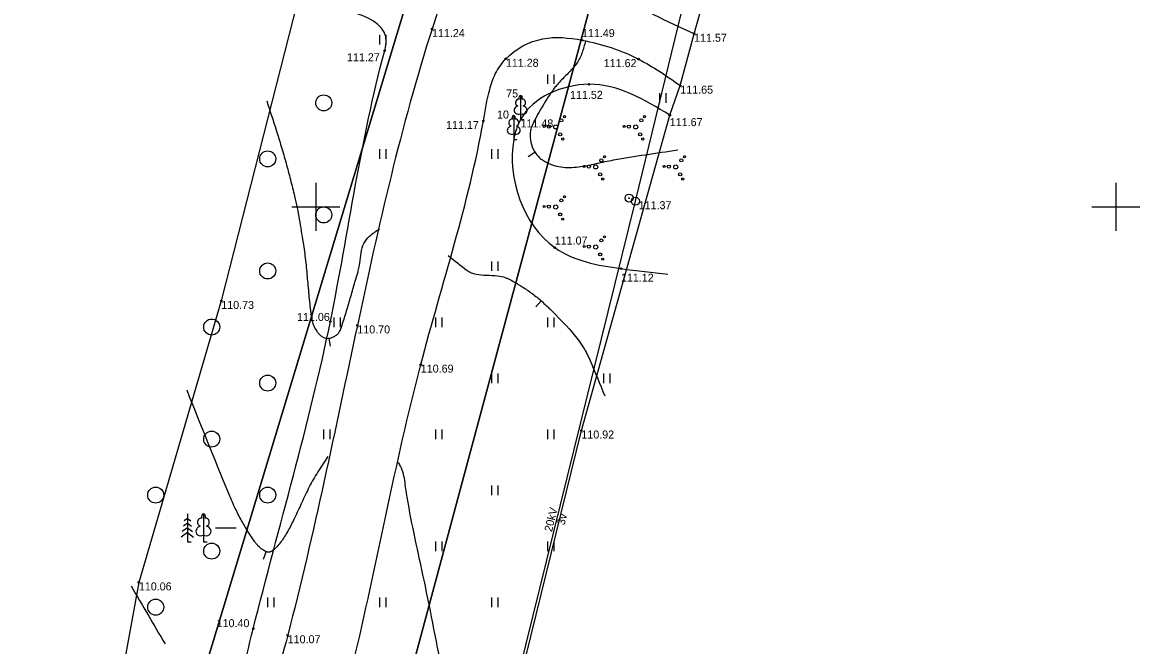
# Model space of a CAD drawing. Extents: x 551610 to 552368, y 324982 to 326143.
# Drawn here: x 552081.7 to 552152.2, y 325672.6 to 325711.5 of the extents above; entities that cross this region are included whole.
import ezdxf

# ---------------------------------------------------------------- set-up
doc = ezdxf.new("R2010")
doc.units = 0
for name, color, linetype in [('BUVE_ELEM_####_####_#', 7, 'Continuous'), ('CELI_CMAL_####_####_#', 7, 'Continuous'), ('ELEK_ELEM_####_####_#', 7, 'Continuous'), ('ELEK_VADV_VSPR_####_#', 7, 'Continuous'), ('ELEK_VADV_VSPR_TKST_#', 7, 'Continuous'), ('GEOD_ELEM_####_####_#', 7, 'Continuous'), ('RAMI_UZMR_####_####_#', 7, 'Continuous'), ('RELJ_AATZ_####_TKST_#', 7, 'Continuous'), ('RELJ_ELEM_####_####_#', 7, 'Continuous'), ('RELJ_HORZ_PAMT_####_#', 7, 'Continuous'), ('RELJ_HORZ_RESN_####_#', 7, 'Continuous'), ('ROBZ_IERR_####_####_#', 7, 'Continuous'), ('ROBZ_PROJ_####_####_#', 7, 'Continuous'), ('TERT_DIAM_####_TKST_#', 7, 'Continuous'), ('TERT_ELEM_####_####_#', 7, 'Continuous'), ('TERT_KONT_####_####_#', 7, 'Continuous')]:
    doc.layers.add(name, color=color, linetype=linetype)

msp = doc.modelspace()

# ---------------------------------------------------------------- linework, layer by layer
at = {"layer": 'BUVE_ELEM_####_####_#'}
for radius in [0.24999999999999997, 0.02247220505424423]:
    msp.add_circle((552119.581, 325700.5520000001), radius, dxfattribs=at)
at = {"layer": 'CELI_CMAL_####_####_#'}
for points in [[(552193.1530000002, 326058.498), (552187.7610000002, 326033.522), (552185.931, 326025.836), (552182.623, 326010.509), (552178.898, 325994.57), (552174.5870000002, 325975.18700000003), (552170.725, 325959.326), (552166.9570000002, 325943.805), (552162.166, 325925.484), (552157.619, 325906.566), (552153.211, 325889.255), (552148.945, 325870.988), (552145.184, 325854.073), (552142.42, 325841.537), (552138.907, 325825.524), (552136.346, 325811.835), (552132.1340000001, 325792.403), (552128.642, 325776.536), (552124.476, 325760.85500000004), (552119.171, 325744.408), (552114.154, 325729.662), (552107.269, 325711.112), (552102.6020000001, 325692.60000000003), (552098.25, 325673.24600000004), (552095.0360000001, 325660.342), (552094.07, 325654.684), (552090.375, 325639.274), (552086.936, 325626.864), (552083.416, 325616.707), (552075.615, 325601.11600000004), (552067.493, 325588.894), (552057.532, 325575.724), (552047.819, 325564.027), (552043.023, 325558.065), (552034.966, 325548.63800000004), (552024.9820000001, 325537.196), (552011.992, 325521.644), (552004.209, 325511.772), (551994.165, 325499.401), (551988.8505000001, 325492.821), (551983.5360000001, 325486.24100000004), (551978.5845, 325480.2235), (551973.633, 325474.206), (551968.1070000001, 325467.43100000004), (551962.581, 325460.656), (551956.6295, 325453.398), (551950.6780000001, 325446.14), (551944.856, 325439.1545), (551939.034, 325432.169), (551934.3570343803, 325426.6820352657), (551929.019, 325420.799), (551923.551, 325414.762), (551916.855, 325407.6805), (551910.159, 325400.599), (551905.059, 325395.728), (551899.959, 325390.857), (551895.0025000001, 325386.4685), (551890.046, 325382.08), (551884.136, 325377.281), (551878.226, 325372.482), (551871.7760000001, 325367.3625), (551865.326, 325362.243), (551858.6795, 325356.9305), (551852.0330000002, 325351.618), (551843.745, 325345.3560000001), (551837.598, 325340.6635), (551831.451, 325335.971)], [(552123.648, 325710.821), (552118.899, 325713.558), (552115.684, 325719.782), (552121.413, 325736.994), (552126.623, 325752.679), (552132.0060000002, 325770.988), (552136.086, 325789.025), (552137.595, 325796.266), (552141.2760000001, 325813.528), (552144.831, 325830.202), (552148.74, 325848.644)], [(552051.679, 325560.384), (552062.432, 325573.87700000004), (552072.162, 325587.125), (552082.322, 325603.081), (552088.246, 325616.066), (552089.736, 325619.727), (552093.505, 325632.722), (552097.523, 325649.474), (552099.8080000001, 325661.195), (552102.336, 325671.466), (552106.567, 325690.151), (552110.478, 325705.37), (552110.8753136016, 325707.3440147066), (552111.2225234349, 325708.30818382686), (552111.8840000001, 325709.254), (552114.1966215933, 325710.5040327964), (552116.64, 325710.418), (552120.175, 325709.236), (552122.785, 325707.57800000004)]]:
    msp.add_spline(points, degree=3, dxfattribs=at)
at = {"layer": 'ELEK_ELEM_####_####_#'}
msp.add_circle((552119.983, 325700.36000000004), 0.25, dxfattribs=at)
at = {"layer": 'ELEK_VADV_VSPR_####_#'}
for p, q in [((552119.983, 325700.36000000004), (552132.45, 325751.467)), ((552109.72, 325658.808), (552119.983, 325700.36000000004))]:
    msp.add_line(p, q, dxfattribs=at)
at = {"layer": 'GEOD_ELEM_####_####_#'}
for p, q in [((552100, 325701.5), (552100, 325700)), ((552150, 325701.5), (552150, 325700)), ((552098.5, 325700), (552100, 325700)), ((552100, 325700), (552100, 325698.5)), ((552100, 325700), (552101.5, 325700)), ((552148.5, 325700), (552150, 325700)), ((552150, 325700), (552150, 325698.5)), ((552150, 325700), (552151.5, 325700))]:
    msp.add_line(p, q, dxfattribs=at)
at = {"layer": 'RAMI_UZMR_####_####_#'}
for points in [[(552028.872, 325521.6440000001), (552039.625, 325533.907), (552043.439, 325538.18300000014), (552048.689, 325544.751), (552057.049, 325556.9270000001), (552067.574, 325569.49600000004), (552079.145, 325583.396), (552090.02, 325598.353), (552098.592, 325611.29700000014), (552099.931, 325613.8), (552111.7370000001, 325635.17600000004), (552110.9010000001, 325642.42000000004), (552112.501, 325669.35500000004), (552116.603, 325686.03600000014), (552122.127, 325705.734), (552122.785, 325707.57800000004), (552123.648, 325710.821), (552125.513, 325717.446)], [(552098.864, 325712.8290000001), (552094.1, 325694.12900000013), (552088.951, 325676.548), (552086.0310000001, 325660.62700000004), (552084.16, 325643.49100000004), (552085.024, 325640.186), (552081.008, 325632.424), (552076.534, 325619.1930000001), (552070.027, 325606.386), (552060.897, 325593.321), (552050.476, 325582.1710000001), (552041.245, 325569.3990000001), (552038.235, 325565), (552028.341, 325554.9210000001), (552018.5060000002, 325543.989), (552005.6510000001, 325525.934)]]:
    msp.add_lwpolyline(points, dxfattribs=at)
at = {"layer": 'RELJ_ELEM_####_####_#'}
for centre in [(552107.269, 325711.112), (552123.648, 325710.821), (552116.64, 325710.418), (552104.314, 325709.771), (552111.8840000001, 325709.254), (552120.175, 325709.236), (552117.074, 325707.66500000004), (552122.785, 325707.57800000004), (552122.127, 325705.734), (552110.478, 325705.37), (552114.9380000001, 325697.461), (552119.074, 325696.149), (552094.1, 325694.129), (552100.915, 325692.843), (552102.6020000001, 325692.60000000003), (552106.567, 325690.151), (552116.603, 325686.036), (552088.951, 325676.548), (552096.097, 325673.652), (552098.25, 325673.24600000004)]:
    msp.add_circle(centre, 0.05, dxfattribs=at)
at = {"layer": 'RELJ_HORZ_PAMT_####_#'}
for p, q in [((552113.2779257516, 325703.15038640914), (552113.6984620895, 325703.4208474755)), ((552113.757130686, 325693.7646738003), (552114.0856744342, 325694.1415809579)), ((552100.9232080051, 325691.3016517516), (552100.8451810832, 325691.7955260266)), ((552096.7393430048, 325677.9942366566), (552096.9125153503, 325678.46329031955))]:
    msp.add_line(p, q, dxfattribs=at)
for points in [[(552116.8626332743, 325710.3655144048), (552116.6463767993, 325709.6441645392), (552116.5849374243, 325709.46942641854), (552116.5090517026, 325709.30277096666), (552116.3202248551, 325708.9898842629), (552115.8383349857, 325708.41904101375), (552115.3012453475, 325707.8704538954), (552115.043418789, 325707.58538735536), (552114.8650471977, 325707.36060083937), (552114.8094940973, 325707.2829420118), (552114.4442590134, 325706.7382265111), (552114.1016251432, 325706.1838997256), (552113.7898279858, 325705.6245350055), (552113.6480667683, 325705.3443925921), (552113.5171030415, 325705.0647057015), (552113.4678366852, 325704.9359870339), (552113.4315103025, 325704.79953729856), (552113.3973274374, 325704.50926952576), (552113.4803911619, 325703.90003507445), (552113.7606938797, 325703.33020075544), (552113.9730597566, 325703.0891831481), (552114.0969900561, 325702.9847460204), (552114.1633537627, 325702.93718247407), (552114.1976304697, 325702.91464409255), (552114.2326352563, 325702.8929649769), (552114.5041400169, 325702.74790076946), (552114.7766016539, 325702.63624301786), (552115.3238286212, 325702.5013874216), (552116.4235287711, 325702.5031996291), (552117.5226647217, 325702.7102502223), (552118.0691864394, 325702.83194260835), (552118.6121654882, 325702.9343878245), (552122.6191458894, 325703.56401510816)], [(552096.938762294, 325706.6194150696), (552097.530787059, 325704.7961334834), (552097.8490434373, 325703.77367367095), (552098.1444221977, 325702.7444896083), (552098.4203789724, 325701.7091068228), (552098.6803693938, 325700.6680508418), (552098.8381356256, 325699.9514424741), (552098.9720569664, 325699.2308096711), (552099.0925966828, 325698.5080399051), (552099.2102180419, 325697.7850206482), (552099.3638503423, 325696.65354057116), (552099.475248708, 325695.51617767557), (552099.5801735428, 325694.37689765904), (552099.7143852505, 325693.2396662192), (552099.7676350706, 325692.93945143215), (552099.8516216284, 325692.6506446768), (552099.9832323027, 325692.36960114364), (552100.0721739895, 325692.23085158225), (552100.1233524488, 325692.1617205273), (552100.1793544723, 325692.0926760226), (552100.3370259785, 325691.9458872278), (552100.5154525184, 325691.8444592286), (552100.6988418389, 325691.7941001564), (552100.7874624624, 325691.7898552589), (552100.8714016861, 325691.8005181423), (552101.0568412256, 325691.86103398615), (552101.2465511658, 325691.9622431202), (552101.410884932, 325692.10161704983), (552101.5201959491, 325692.2766272805), (552101.6809911658, 325692.7264738053), (552101.8287705247, 325693.1768851466), (552102.0982125638, 325694.07859466906), (552102.3543838573, 325694.9801406282), (552102.4855747841, 325695.4303475151), (552102.6231461961, 325695.87990780396), (552102.6980880984, 325696.1791711862), (552102.7505548175, 325696.4951342333), (552102.8434829424, 325697.1366080879), (552103.012771045, 325697.7232268989), (552103.3692595985, 325698.1738881972), (552103.9854476885, 325698.62384770194)], [(552108.286507927, 325696.96550833236), (552109.4435958855, 325696.05574356514), (552109.5762273612, 325695.9656068593), (552109.7173086995, 325695.89488268015), (552110.020648372, 325695.80154669937), (552110.6828275452, 325695.73644782975), (552111.3633719141, 325695.6984437156), (552111.8456711404, 325695.5902664885), (552111.921430037, 325695.5600602187), (552111.9955199866, 325695.52553111577), (552112.6618466444, 325695.16297122027), (552113.2971475763, 325694.75586988765), (552113.9020442276, 325694.29671493144), (552114.1932851493, 325694.0452697862), (552114.4771580425, 325693.7779941652), (552114.6736419935, 325693.5851319956), (552115.9901228943, 325692.21639748086), (552116.6295521412, 325691.37369309197), (552116.8988247559, 325690.922266824), (552117.0182032217, 325690.6872104764), (552117.126401283, 325690.4452301976), (552118.065463396, 325688.19182728766)], [(552100.7601357729, 325684.4117662586), (552100.135920497, 325683.4528059502), (552099.855029892, 325682.9907892189), (552099.5995164153, 325682.5167653426), (552099.1332241362, 325681.5444342706), (552098.6742502392, 325680.55928896426), (552098.2970483381, 325679.82614306326), (552098.2292874719, 325679.7052305799), (552098.1598013042, 325679.58480565425), (552097.9512117825, 325679.2540234112), (552097.7145388895, 325678.93636523903), (552097.4592268373, 325678.6636189306), (552097.3275324429, 325678.5540214105), (552097.2611921339, 325678.507654954), (552097.1947198382, 325678.46757227875), (552097.1380896006, 325678.444517729), (552096.9466190585, 325678.4512868993), (552096.6655365784, 325678.598137046), (552096.3935829869, 325678.8406621597), (552096.2741890838, 325678.9767214046), (552096.1728688739, 325679.11140168156), (552095.688948849, 325679.85556006903), (552095.2623721956, 325680.6012197894), (552094.8841958124, 325681.3594168121), (552094.7104630028, 325681.7466655523), (552094.5454765976, 325682.14118710667), (552091.9577336467, 325688.5487098768)], [(552112.5187431134, 325661.3217015998), (552110.2155234799, 325660.3370213366), (552110.0878842582, 325660.2921434018), (552109.9703084538, 325660.27032795467), (552109.763569202, 325660.29139546753), (552109.451294872, 325660.56090073736), (552109.1320008518, 325661.7580051635), (552109.0300710141, 325663.353735555), (552108.9895019121, 325664.12152328156), (552108.9179349539, 325664.77349285193), (552108.6840050063, 325666.22171825805), (552108.460056099, 325667.670966868), (552108.2278312165, 325669.1184038977), (552107.9690733443, 325670.5611945635), (552106.7721830946, 325676.6904234268), (552105.7153580646, 325681.86506699375), (552105.6332459796, 325682.3927761247), (552105.562678511, 325682.9267627923), (552105.4495052046, 325683.44388301653), (552105.2395756053, 325683.9209928179), (552105.1698906528, 325684.03430861654)]]:
    msp.add_spline(points, degree=3, dxfattribs=at)
at = {"layer": 'RELJ_HORZ_RESN_####_#'}
msp.add_spline([(552088.4631993393, 325676.32254506403), (552090.5825939317, 325672.70573871286), (552090.5848367661, 325672.7019121707)], degree=3, dxfattribs=at)
at = {"layer": 'ROBZ_IERR_####_####_#'}
for points in [[(552106.040435543, 325606.6511533308), (552091.0159999998, 325613.6500000004), (552090.6169999996, 325613.8359999992), (552118.4230000004, 325717.2960000001), (552142.8480000002, 325825.1850000005), (552147.8499999996, 325824.47699999996), (552175.3544799285, 325810.1476589932)], [(552070.8075174096, 325752.3317897412), (552105.8140000004, 325713.2750000004), (552090.8640000002, 325663.8389999997), (552079.6349999999, 325625.8570000008), (552072.4510000004, 325609.6919999998), (552066.7479999998, 325608.9710000009), (552029.6573745138, 325604.28454450413)]]:
    msp.add_lwpolyline(points, dxfattribs=at)
at = {"layer": 'ROBZ_PROJ_####_####_#'}
for points in [[(551954.7379999999, 325442.1850000005), (552057.9069999997, 325582.4470000006), (552072.4510000004, 325609.6919999998), (552079.6349999999, 325625.8570000008), (552090.8640000002, 325663.8389999997), (552105.8140000004, 325713.2750000004), (552121.3650000002, 325758.78500000015), (552132.3289999999, 325803.1769999992), (552150.5999999996, 325891), (552184.7819999997, 326027.1640000008), (552201.6161839479, 326103.8684859479)], [(552209.4154365199, 326102.6499974255), (552195.0439999999, 326037.16699999943), (552157.398, 325877.18099999987), (552142.8480000002, 325825.1850000005), (552118.4230000004, 325717.2960000001), (552090.6169999996, 325613.8359999992), (552082.9060000004, 325598.3939999994), (552076.2869999995, 325588.0030000005), (552065.0240000002, 325571.6610000004), (552021.9220000004, 325520.0189999994)]]:
    msp.add_lwpolyline(points, dxfattribs=at)
at = {"layer": 'TERT_ELEM_####_####_#'}
for p, q in [((552104, 325710.1493344763), (552104, 325710.74933447625)), ((552104.4, 325710.1493344763), (552104.4, 325710.74933447625)), ((552114.5, 325707.6811881398), (552114.5, 325708.2811881398)), ((552114.9, 325707.6811881398), (552114.9, 325708.2811881398)), ((552121.5, 325706.5), (552121.5, 325707.10000000003)), ((552121.9, 325706.5), (552121.9, 325707.10000000003)), ((552112.801, 325705.81599238515), (552112.801, 325705.46900000004)), ((552112.801, 325705.46900000004), (552113.001, 325705.46900000004)), ((552112.378, 325704.55899238517), (552112.378, 325704.212)), ((552104, 325703), (552104, 325703.60000000003)), ((552104.4, 325703), (552104.4, 325703.60000000003)), ((552111, 325703), (552111, 325703.60000000003)), ((552111.4, 325703), (552111.4, 325703.60000000003)), ((552112.378, 325704.212), (552112.578, 325704.212)), ((552111, 325696), (552111, 325696.60000000003)), ((552111.4, 325696), (552111.4, 325696.60000000003)), ((552101.155805264, 325692.5), (552101.155805264, 325693.10000000003)), ((552101.555805264, 325692.5), (552101.555805264, 325693.10000000003)), ((552107.5, 325692.5), (552107.5, 325693.10000000003)), ((552107.9, 325692.5), (552107.9, 325693.10000000003)), ((552114.5, 325692.5), (552114.5, 325693.10000000003)), ((552114.9, 325692.5), (552114.9, 325693.10000000003)), ((552111, 325689), (552111, 325689.60000000003)), ((552111.4, 325689), (552111.4, 325689.60000000003)), ((552118, 325689), (552118, 325689.60000000003)), ((552118.4, 325689), (552118.4, 325689.60000000003)), ((552100.5, 325685.5), (552100.5, 325686.10000000003)), ((552100.9, 325685.5), (552100.9, 325686.10000000003)), ((552107.5, 325685.5), (552107.5, 325686.10000000003)), ((552107.9, 325685.5), (552107.9, 325686.10000000003)), ((552114.5, 325685.5), (552114.5, 325686.10000000003)), ((552114.9, 325685.5), (552114.9, 325686.10000000003)), ((552111, 325682), (552111, 325682.60000000003)), ((552111.4, 325682), (552111.4, 325682.60000000003)), ((552091.98423858, 325680.25000075233), (552091.73123858, 325680.0660007523)), ((552091.98423858, 325680.54200075235), (552091.77823858, 325680.39100075234)), ((552091.98423858, 325680.8340007523), (552091.98423858, 325679.0840007523)), ((552091.98423858, 325680.54200075235), (552092.18723858, 325680.39100075234)), ((552091.98423858, 325680.25000075233), (552092.2352385799, 325680.0660007523)), ((552091.98423858, 325679.66700075235), (552091.59623858, 325679.3810007523)), ((552091.98423858, 325679.9590007523), (552091.65823858, 325679.7200007523)), ((552091.98423858, 325679.9590007523), (552092.30823858, 325679.7200007523)), ((552091.98423858, 325679.66700075235), (552092.37323858, 325679.3810007523)), ((552093.73423858, 325679.9480007523), (552095.0342385799, 325679.9480007523)), ((552091.98423858, 325679.0840007523), (552092.21723858, 325679.0840007523)), ((552092.98423858, 325679.4888254992), (552092.98423858, 325679.0840007523)), ((552092.98423858, 325679.0840007523), (552093.2175720847, 325679.0840007523)), ((552107.5, 325678.5), (552107.5, 325679.10000000003)), ((552107.9, 325678.5), (552107.9, 325679.10000000003)), ((552114.5, 325678.5), (552114.5, 325679.10000000003)), ((552114.9, 325678.5), (552114.9, 325679.10000000003)), ((552097, 325675), (552097, 325675.60000000003)), ((552097.4, 325675), (552097.4, 325675.60000000003)), ((552104, 325675), (552104, 325675.60000000003)), ((552104.4, 325675), (552104.4, 325675.60000000003)), ((552111, 325675), (552111, 325675.60000000003)), ((552111.4, 325675), (552111.4, 325675.60000000003))]:
    msp.add_line(p, q, dxfattribs=at)
for points in [[(552112.801, 325706.9689988978), (552112.801, 325705.81599238515)], [(552112.8905584817, 325706.73660608626), (552112.8895632075, 325706.737518419)], [(552112.378, 325705.7119988978), (552112.378, 325704.55899238517)], [(552112.4675584816, 325705.4796060863), (552112.4665632076, 325705.480518419)], [(552092.98423858, 325680.8340007523), (552092.98423858, 325679.4888254992)], [(552093.088723552, 325680.5628756063), (552093.0875623979, 325680.56393999525)]]:
    msp.add_lwpolyline(points, dxfattribs=at)
for centre, radius in [((552100.5, 325706.5), 0.5), ((552115.544, 325705.63936), 0.06400000000000033), ((552120.544, 325705.63936), 0.06400000000000033), ((552114.2816, 325705.03423999995), 0.06400000000000033), ((552114.56608, 325705.02079999994), 0.09600000000000135), ((552115, 325705), 0.12800000000000178), ((552115.34752, 325705.40767999995), 0.09600000000000135), ((552119.2816, 325705.03423999995), 0.06400000000000033), ((552119.56608, 325705.02079999994), 0.09600000000000135), ((552120, 325705), 0.12800000000000178), ((552120.34752, 325705.40767999995), 0.09600000000000135), ((552115.27648, 325704.5331199999), 0.09600000000000135), ((552115.43392, 325704.24383999995), 0.06400000000000033), ((552120.27648, 325704.5331199999), 0.09600000000000135), ((552120.43392, 325704.24383999995), 0.06400000000000033), ((552097, 325703), 0.5), ((552117.84752, 325702.90767999995), 0.09600000000000135), ((552118.044, 325703.13936), 0.06400000000000033), ((552122.84752, 325702.90767999995), 0.09600000000000135), ((552123.044, 325703.13936), 0.06400000000000033), ((552116.7816, 325702.53423999995), 0.06400000000000033), ((552117.06608, 325702.52079999994), 0.09600000000000135), ((552117.5, 325702.5), 0.12800000000000178), ((552117.77648, 325702.0331199999), 0.09600000000000135), ((552121.7816, 325702.53423999995), 0.06400000000000033), ((552122.06608, 325702.52079999994), 0.09600000000000135), ((552122.5, 325702.5), 0.12800000000000178), ((552122.77648, 325702.0331199999), 0.09600000000000135), ((552117.93392, 325701.74383999995), 0.06400000000000033), ((552122.93392, 325701.74383999995), 0.06400000000000033), ((552115.544, 325700.63936), 0.06400000000000033), ((552100.5, 325699.5), 0.5), ((552114.2816, 325700.03423999995), 0.06400000000000033), ((552114.56608, 325700.02079999994), 0.09600000000000135), ((552115, 325700), 0.12800000000000178), ((552115.34752, 325700.40767999995), 0.09600000000000135), ((552115.27648, 325699.5331199999), 0.09600000000000135), ((552115.43392, 325699.24383999995), 0.06400000000000033), ((552117.84752, 325697.90767999995), 0.09600000000000135), ((552118.044, 325698.13936), 0.06400000000000033), ((552116.7816, 325697.53423999995), 0.06400000000000033), ((552117.06608, 325697.52079999994), 0.09600000000000135), ((552117.5, 325697.5), 0.12800000000000178), ((552097, 325696), 0.5), ((552117.77648, 325697.0331199999), 0.09600000000000135), ((552117.93392, 325696.74383999995), 0.06400000000000033), ((552093.5, 325692.5), 0.5), ((552097, 325689), 0.5), ((552093.5, 325685.5), 0.5), ((552090, 325682), 0.5), ((552097, 325682), 0.5), ((552093.5, 325678.5), 0.5), ((552090, 325675), 0.5)]:
    msp.add_circle(centre, radius, dxfattribs=at)
for centre, major_axis, ratio, start_param, end_param in [((552112.6727092045, 325706.5242030768), (-0.03873231390928326, -0.21240300942721796), 0.8613228459795693, 3.141592653589793, 6.283185307179586), ((552112.8014004397, 325706.81906843116), (-5.740231861683057e-17, -0.1499315361192787), 0.7071067811865476, 3.1453697680631514, 5.287484568227708), ((552112.8005995604, 325706.81906843116), (9.180658789986022e-18, -0.1499315361192787), 0.7071067811865476, 0.9957007389518787, 3.137815539116435), ((552112.9292907956, 325706.5242030768), (0.03873231390928319, -0.21240300942721793), 0.8613228459795692, 0, 3.141592653589793), ((552112.3784004396, 325705.5620684312), (-5.740231861683057e-17, -0.1499315361192787), 0.7071067811865476, 3.1453697680631514, 5.287484568227708), ((552112.7114415179, 325706.06191417377), (0.30681738838484907, 0.09511338992961674), 0.8144450187643254, 1.5707963267948966, 4.752014655570659), ((552112.3775995604, 325705.5620684312), (9.180658789986022e-18, -0.1499315361192787), 0.7071067811865476, 0.9957007389518787, 3.137815539116435), ((552112.8905584821, 325706.06191417377), (-0.30681738838484907, 0.09511338992961678), 0.8144450187643255, 1.5311706516089276, 4.71238898038469), ((552112.288441518, 325704.8049141738), (0.30681738838484907, 0.09511338992961674), 0.8144450187643254, 1.5707963267948966, 4.752014655570659), ((552112.2497092045, 325705.2672030768), (-0.03873231390928326, -0.21240300942721796), 0.8613228459795693, 3.141592653589793, 6.283185307179586), ((552112.4675584821, 325704.8049141738), (-0.30681738838484907, 0.09511338992961678), 0.8144450187643255, 1.5311706516089276, 4.71238898038469), ((552112.5062907955, 325705.2672030768), (0.03873231390928319, -0.21240300942721793), 0.8613228459795692, 0, 3.141592653589793), ((552092.8345658751, 325680.31507191324), (-0.04518773276560822, -0.24780369308913597), 0.8613228459795691, 3.141592653589793, 6.283185307179586), ((552092.9847057599, 325680.65908174607), (-2.812932223560308e-17, -0.17492025400711422), 0.7071067811865475, 3.1453697680631514, 5.287484568227708), ((552092.9837714, 325680.65908174607), (4.9550875153188525e-17, -0.17492025400711422), 0.7071067811865475, 0.9957007389518787, 3.137815539116435), ((552093.1339112847, 325680.31507191324), (0.045187732765608196, -0.24780369308913597), 0.8613228459795691, 0, 3.141592653589793), ((552092.8797536074, 325679.7757344633), (0.35795388281342577, 0.11096570312419407), 0.8144450187643255, 1.5707963267948966, 4.752014655570659), ((552093.0887235525, 325679.7757344633), (-0.3579538828134259, 0.11096570312419395), 0.8144450187643254, 1.5311706516089276, 4.71238898038469)]:
    msp.add_ellipse(centre, major_axis=major_axis, ratio=ratio, start_param=start_param, end_param=end_param, dxfattribs=at)
at = {"layer": 'TERT_KONT_####_####_#'}
for points in [[(552093.1020000001, 325660.4760000001), (552096.097, 325673.652), (552100.915, 325692.843), (552104.314, 325709.771), (552104.3598445187, 325709.948915337), (552098.864, 325712.8290000001)], [(552122.127, 325705.734), (552117.074, 325707.66500000004), (552112.801, 325705.46900000004), (552112.378, 325704.212), (552114.9380000001, 325697.461), (552119.074, 325696.149), (552122.0144087714, 325695.8115038602)]]:
    msp.add_spline(points, degree=3, dxfattribs=at)

# ---------------------------------------------------------------- texts
at = {"layer": 'ELEK_VADV_VSPR_TKST_#'}
for s, p in [('20kV', (552114.7593636882, 325679.6726224034)), ('3v', (552115.5460098432, 325680.0903166563))]:
    msp.add_text(s, height=0.5, rotation=76.12609376083994, dxfattribs=at).set_placement(p)
at = {"layer": 'RELJ_AATZ_####_TKST_#'}
for s, p in [('111.24', (552107.269, 325710.612)), ('111.49', (552116.64, 325710.6116958213)), ('111.57', (552123.648, 325710.321)), ('111.27', (552101.9564378144, 325709.10101534857)), ('111.28', (552111.8840000001, 325708.754)), ('111.62', (552118.0009827259, 325708.736)), ('111.52', (552115.8924688726, 325706.75384345464)), ('111.65', (552122.785, 325707.07800000004)), ('111.17', (552108.1464452421, 325704.87)), ('111.48', (552112.801, 325704.96900000004)), ('111.67', (552122.127, 325705.0468043404)), ('111.37', (552120.1836191628, 325699.86000000004)), ('111.07', (552114.9380000001, 325697.6509331488)), ('111.12', (552119.074, 325695.33370869793)), ('110.73', (552094.1, 325693.629)), ('111.06', (552098.8341167828, 325692.87935308577)), ('110.70', (552102.6020000001, 325692.10000000003)), ('110.69', (552106.567, 325689.651)), ('110.92', (552116.603, 325685.536)), ('110.06', (552088.951, 325676.048)), ('110.40', (552093.8111813144, 325673.7514534488)), ('110.07', (552098.25, 325672.74600000004))]:
    msp.add_text(s, height=0.5, dxfattribs=at).set_placement(p)
at = {"layer": 'TERT_DIAM_####_TKST_#'}
for s, p in [('75', (552111.9017883422, 325706.8397018949)), ('10', (552111.3307953402, 325705.52191294276))]:
    msp.add_text(s, height=0.5, dxfattribs=at).set_placement(p)

doc.saveas('drawing.dxf')
